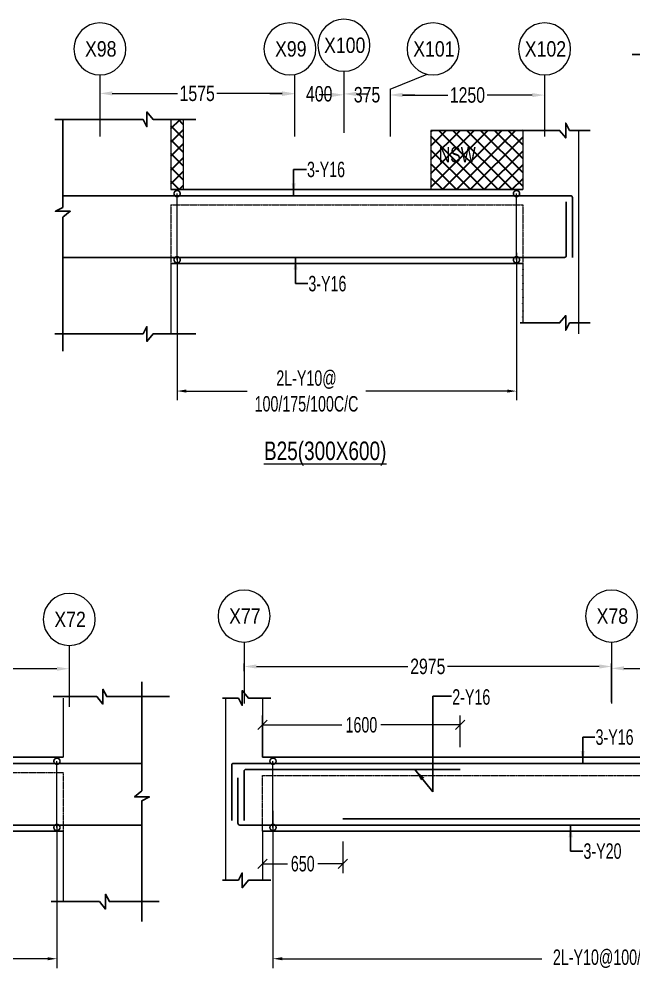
# Model space of a CAD drawing. Header units: millimetres. Extents: x -2697 to 288508, y -1308 to 60928.
# Drawn here: x 10747 to 15722, y 9338 to 17138 of the extents above; entities that cross this region are included whole.
import ezdxf
from ezdxf.enums import TextEntityAlignment as Align

# ---------------------------------------------------------------- set-up
doc = ezdxf.new("R2010")
doc.units = ezdxf.units.MM
doc.header["$LTSCALE"] = 100
for name, pattern in [('ACAD_ISO04W100', [30, 24, -3, 0, -3]), ('CONTINOUS', [0]), ('CONTINU', [0]), ('HIDDEN', [0.375, 0.25, -0.125])]:
    doc.linetypes.add(name, pattern=pattern)
doc.layers.get('Defpoints').update_dxf_attribs({"color": 1, "lineweight": 0})
for name, color, linetype in [('-S-ARROW', 253, 'Continuous'), ('-S-MISC', 8, 'Continuous'), ('-STR-BEAM', 7, 'CONTINU'), ('-STR-REINF', 3, 'Continuous'), ('-STR-TEXT', 6, 'Continuous')]:
    doc.layers.add(name, color=color, linetype=linetype)
for name, color, linetype, lineweight in [('-S-STIRUP', 11, 'Continuous', 9), ('-S-TEXT', 6, 'Continuous', 0), ('-STR-COLUMN', 5, 'HIDDEN', 13), ('-STR-RF-DIM', 252, 'CONTINOUS', 20), ('A-ANNO-GRID-LINE', 252, 'ACAD_ISO04W100', 20), ('A-ANNO-GRID-TEXT', 13, 'Continuous', 15), ('GRID DIM', 252, 'Continuous', 9), ('S-COL HATCH', 9, 'Continuous', 35), ('SEC TEXT', 9, 'Continuous', 18), ('SLAB LINE', 254, 'HIDDEN', 20)]:
    doc.layers.add(name, color=color, linetype=linetype, lineweight=lineweight)
doc.styles.add('BEAM-LS', font='romans.shx', dxfattribs={"width": 0.8})
doc.styles.add('Dim.s & Anno.(Misc.)', font='ARIALN.TTF')
doc.styles.add('SOBHA', font='swisscl.ttf', dxfattribs={"width": 0.9})
doc.styles.add('sobha.sed', font='swisscl.ttf')
doc.dimstyles.new('S-50', dxfattribs={"dimscale": 50, "dimtxt": 2.5, "dimasz": 2, "dimexe": 0.5, "dimexo": 0.25, "dimgap": 0.25, "dimtad": 0, "dimdec": 0, "dimrnd": 0.0005, "dimzin": 0, "dimdsep": 46, "dimtxsty": 'sobha.sed', "dimblk": 'OBLIQUE', "dimcen": 0.09, "dimclrd": 8, "dimclre": 8, "dimclrt": 6, "dimadec": 0, "dimazin": 0, "dimtfac": 1, "dimtdec": 0, "dimtofl": 0, "dimtmove": 2, "dimatfit": 3, "dimfxl": 0.18, "dimtolj": 1, "dimtzin": 0, "dimlwd": -1, "dimlwe": -1, "dimarcsym": 0})
doc.dimstyles.new('S-DIM50', dxfattribs={"dimscale": 50, "dimtxt": 2.5, "dimasz": 1.5, "dimexe": 1.5, "dimexo": 1, "dimgap": 0.5, "dimtad": 0, "dimdec": 0, "dimzin": 0, "dimdsep": 46, "dimtxsty": 'SOBHA', "dimcen": 0.09, "dimclrd": 256, "dimclre": 256, "dimclrt": 6, "dimadec": 5, "dimazin": 0, "dimtfac": 1, "dimtdec": 0, "dimtofl": 0, "dimtmove": 0, "dimatfit": 3, "dimfxl": 0.18, "dimtolj": 1, "dimtzin": 0, "dimlwd": -1, "dimlwe": -1, "dimarcsym": 0})
doc.dimstyles.new('STIRUP', dxfattribs={"dimscale": 50, "dimtxt": 2.5, "dimasz": 2.2, "dimexe": 0, "dimexo": 0, "dimgap": 0.5, "dimtad": 0, "dimdec": 0, "dimzin": 0, "dimdsep": 46, "dimtxsty": 'BEAM-LS', "dimblk": 'DOTSMALL', "dimcen": 0.09, "dimclrd": 256, "dimclre": 256, "dimclrt": 256, "dimadec": 5, "dimazin": 0, "dimtfac": 1, "dimtdec": 0, "dimtofl": 0, "dimtmove": 0, "dimatfit": 3, "dimldrblk": 'DOTSMALL', "dimfxl": 0, "dimfxlon": 1, "dimtolj": 1, "dimtzin": 0, "dimlwd": -1, "dimlwe": -1, "dimarcsym": 0})
pattern_1 = [(45, (-83878.65, -147513.79), (-56.1266, 56.1266), []), (135, (-83878.65, -147513.79), (-56.1266, -56.1266), [])]

# ---------------------------------------------------------------- blocks, each defined once
blk = doc.blocks.new('*D86')
at = {"layer": '-STR-RF-DIM', "transparency": 16777216}
for p, q in [((9345.4, 10608.3), (9345.4, 9449.7)), ((11051.9, 10600.3), (11051.9, 9449.7)), ((9420.4, 9524.7), (9594.5, 9524.7)), ((10976.9, 9524.7), (10552.9, 9524.7))]:
    blk.add_line(p, q, dxfattribs=at)
for points in [[(9420.4, 9537.2), (9420.4, 9512.2), (9345.4, 9524.7)], [(10976.9, 9537.2), (10976.9, 9512.2), (11051.9, 9524.7)]]:
    blk.add_solid(points, dxfattribs=at)
at = {"layer": 'Defpoints', "color": 0, "transparency": 16777216}
for p in [(9345.4, 10608.3, 0), (11051.9, 10600.3, 0), (11051.9, 9524.7)]:
    blk.add_point(p, dxfattribs=at)
at = {"layer": '-STR-RF-DIM', "color": 6, "transparency": 16777216, "insert": (10073.7, 9524.7), "char_height": 125, "attachment_point": 5, "style": 'SOBHA'}
blk.add_mtext('\\A1;2L-Y8@\\P100/125/100C/C', dxfattribs=at)
blk = doc.blocks.new('_DotSmall')
at = {"color": 0, "linetype": 'ByBlock', "const_width": 0.5}
blk.add_lwpolyline([(-0.0625, 0, 1), (0.0625, 0, 1)], format="xyb", close=True, dxfattribs=at)
blk = doc.blocks.new('*D88')
at = {"layer": '-S-STIRUP', "ltscale": 100, "transparency": 16777216}
blk.add_line((11051.9, 10588.6), (11051.9, 11125.3), dxfattribs=at)
at = {"layer": 'Defpoints', "color": 0, "linetype": 'CONTINU', "ltscale": 100, "transparency": 16777216}
for p in [(11051.9, 11125.3), (11051.9, 11125.3), (11051.9, 10588.6)]:
    blk.add_point(p, dxfattribs=at)
at = {"layer": '-S-STIRUP', "linetype": 'CONTINU', "ltscale": 100, "transparency": 16777216, "xscale": 100, "yscale": 100, "zscale": 100}
for p, rotation in [((11051.9, 11125.3), 90), ((11051.9, 10588.6), 270)]:
    blk.add_blockref('_DotSmall', p, dxfattribs=dict(at, rotation=rotation))
blk = doc.blocks.new('A-SYMB_Grid')
blk.add_circle((0, 0), 4.21)
at = {"style": 'Dim.s & Anno.(Misc.)'}
blk.add_attdef('GRID', text='', height=3, dxfattribs=at).set_placement((0, 0), align=Align.MIDDLE_CENTER)
blk = doc.blocks.new('*D135')
at = {"layer": 'Defpoints', "color": 0, "transparency": 16777216}
for p in [(9080.1, 11922.8, 0), (11151.8, 11922.8, 0), (11151.8, 11874.8)]:
    blk.add_point(p, dxfattribs=at)
at = {"layer": 'GRID DIM', "transparency": 16777216}
for p, q in [((9080.1, 11910.3), (9080.1, 11849.8)), ((9180.1, 11874.8), (9955.1, 11874.8)), ((11051.8, 11874.8), (10276.8, 11874.8)), ((11151.8, 11910.3), (11151.8, 11849.8))]:
    blk.add_line(p, q, dxfattribs=at)
for points in [[(9180.1, 11891.5), (9180.1, 11858.2), (9080.1, 11874.8)], [(11051.8, 11891.5), (11051.8, 11858.2), (11151.8, 11874.8)]]:
    blk.add_solid(points, dxfattribs=at)
at = {"layer": 'GRID DIM', "color": 13, "transparency": 16777216, "insert": (10115.9, 11874.8), "char_height": 125, "attachment_point": 5, "style": 'sobha.sed'}
blk.add_mtext('\\A1;2070', dxfattribs=at)
blk = doc.blocks.new('_Oblique')
at = {"color": 0, "linetype": 'ByBlock', "lineweight": -2}
blk.add_line((-0.5, -0.5), (0.5, 0.5), dxfattribs=at)
blk = doc.blocks.new('*D245')
at = {"layer": '-STR-RF-DIM', "transparency": 16777216}
for p, q in [((14772.6, 15245.9), (14772.6, 14050.1)), ((12025.1, 15200.7), (12025.1, 14050.1)), ((12100.1, 14125.1), (12593.3, 14125.1)), ((14697.6, 14125.1), (13551.7, 14125.1))]:
    blk.add_line(p, q, dxfattribs=at)
for points in [[(12100.1, 14137.6), (12100.1, 14112.6), (12025.1, 14125.1)], [(14697.6, 14137.6), (14697.6, 14112.6), (14772.6, 14125.1)]]:
    blk.add_solid(points, dxfattribs=at)
at = {"layer": 'Defpoints', "color": 0, "transparency": 16777216}
for p in [(14772.6, 15245.9, 178586.6), (12025.1, 15200.7, 0), (12025.1, 14125.1)]:
    blk.add_point(p, dxfattribs=at)
at = {"layer": '-STR-RF-DIM', "color": 6, "transparency": 16777216, "insert": (13072.5, 14125.1), "char_height": 125, "attachment_point": 5, "style": 'SOBHA'}
blk.add_mtext('\\A1;2L-Y10@\\P100/175/100C/C', dxfattribs=at)
blk = doc.blocks.new('*D246')
at = {"layer": '-S-STIRUP', "ltscale": 100, "transparency": 16777216}
blk.add_line((14772.6, 15189), (14772.6, 15725.2), dxfattribs=at)
at = {"layer": 'Defpoints', "color": 0, "linetype": 'CONTINU', "ltscale": 100, "transparency": 16777216}
for p in [(14772.6, 15725.2), (14772.6, 15725.2), (14772.6, 15189)]:
    blk.add_point(p, dxfattribs=at)
at = {"layer": '-S-STIRUP', "linetype": 'CONTINU', "ltscale": 100, "transparency": 16777216, "xscale": 100, "yscale": 100, "zscale": 100}
for p, rotation in [((14772.6, 15725.2), 90), ((14772.6, 15189), 270)]:
    blk.add_blockref('_DotSmall', p, dxfattribs=dict(at, rotation=rotation))
blk = doc.blocks.new('*D247')
at = {"layer": '-S-STIRUP', "ltscale": 100, "transparency": 16777216}
blk.add_line((12025.1, 15189), (12025.1, 15725.2), dxfattribs=at)
at = {"layer": 'Defpoints', "color": 0, "linetype": 'CONTINU', "ltscale": 100, "transparency": 16777216}
for p in [(12025.1, 15725.2), (12025.1, 15725.2), (12025.1, 15189)]:
    blk.add_point(p, dxfattribs=at)
at = {"layer": '-S-STIRUP', "linetype": 'CONTINU', "ltscale": 100, "transparency": 16777216, "xscale": 100, "yscale": 100, "zscale": 100}
for p, rotation in [((12025.1, 15725.2), 90), ((12025.1, 15189), 270)]:
    blk.add_blockref('_DotSmall', p, dxfattribs=dict(at, rotation=rotation))
blk = doc.blocks.new('*D248')
at = {"layer": 'Defpoints', "color": 0, "transparency": 16777216}
for p in [(11400.1, 16579.6, 0), (12975.1, 16579.6, 0), (12975.1, 16537.1)]:
    blk.add_point(p, dxfattribs=at)
at = {"layer": 'GRID DIM', "transparency": 16777216}
for p, q in [((11400.1, 16567.1), (11400.1, 16512.1)), ((11500.1, 16537.1), (12028.4, 16537.1)), ((12875.1, 16537.1), (12346.9, 16537.1)), ((12975.1, 16567.1), (12975.1, 16512.1))]:
    blk.add_line(p, q, dxfattribs=at)
for points in [[(11500.1, 16553.7), (11500.1, 16520.4), (11400.1, 16537.1)], [(12875.1, 16553.7), (12875.1, 16520.4), (12975.1, 16537.1)]]:
    blk.add_solid(points, dxfattribs=at)
at = {"layer": 'GRID DIM', "color": 13, "transparency": 16777216, "insert": (12187.6, 16537.1), "char_height": 125, "attachment_point": 5, "style": 'sobha.sed'}
blk.add_mtext('\\A1;1575', dxfattribs=at)
blk = doc.blocks.new('*D249')
at = {"layer": 'Defpoints', "color": 0, "transparency": 16777216}
for p in [(12975.1, 16537.1), (13375.1, 16537.1, 0), (13375.1, 16533.2)]:
    blk.add_point(p, dxfattribs=at)
at = {"layer": 'GRID DIM', "transparency": 16777216}
for p, q in [((12875.1, 16533.2), (12775.1, 16533.2)), ((12975.1, 16524.6), (12975.1, 16508.2)), ((13375.1, 16524.6), (13375.1, 16508.2)), ((13475.1, 16533.2), (13575.1, 16533.2))]:
    blk.add_line(p, q, dxfattribs=at)
for points in [[(12875.1, 16549.9), (12875.1, 16516.5), (12975.1, 16533.2)], [(13475.1, 16549.9), (13475.1, 16516.5), (13375.1, 16533.2)]]:
    blk.add_solid(points, dxfattribs=at)
at = {"layer": 'GRID DIM', "color": 13, "transparency": 16777216, "insert": (13175.1, 16533.2), "char_height": 125, "attachment_point": 5, "style": 'sobha.sed'}
blk.add_mtext('\\A1;400', dxfattribs=at)
blk = doc.blocks.new('*D250')
at = {"layer": 'Defpoints', "color": 0, "transparency": 16777216}
for p in [(13375.1, 16533.2), (13750.1, 16533.2, 0), (13750.1, 16525.7)]:
    blk.add_point(p, dxfattribs=at)
at = {"layer": 'GRID DIM', "transparency": 16777216}
for p, q in [((13275.1, 16525.7), (13175.1, 16525.7)), ((13375.1, 16520.7), (13375.1, 16500.7)), ((13750.1, 16520.7), (13750.1, 16500.7)), ((13850.1, 16525.7), (13950.1, 16525.7))]:
    blk.add_line(p, q, dxfattribs=at)
for points in [[(13275.1, 16542.3), (13275.1, 16509), (13375.1, 16525.7)], [(13850.1, 16542.3), (13850.1, 16509), (13750.1, 16525.7)]]:
    blk.add_solid(points, dxfattribs=at)
at = {"layer": 'GRID DIM', "color": 13, "transparency": 16777216, "insert": (13562.6, 16525.7), "char_height": 125, "attachment_point": 5, "style": 'sobha.sed'}
blk.add_mtext('\\A1;375', dxfattribs=at)
blk = doc.blocks.new('*D251')
at = {"layer": 'Defpoints', "color": 0, "transparency": 16777216}
for p in [(13750.1, 16525.7), (15000.1, 16525.7, 0), (15000.1, 16523.6)]:
    blk.add_point(p, dxfattribs=at)
at = {"layer": 'GRID DIM', "transparency": 16777216}
for p, q in [((13750.1, 16513.2), (13750.1, 16498.6)), ((13850.1, 16523.6), (14215.7, 16523.6)), ((14900.1, 16523.6), (14534.5, 16523.6)), ((15000.1, 16513.2), (15000.1, 16498.6))]:
    blk.add_line(p, q, dxfattribs=at)
for points in [[(13850.1, 16540.3), (13850.1, 16506.9), (13750.1, 16523.6)], [(14900.1, 16540.3), (14900.1, 16506.9), (15000.1, 16523.6)]]:
    blk.add_solid(points, dxfattribs=at)
at = {"layer": 'GRID DIM', "color": 13, "transparency": 16777216, "insert": (14375.1, 16523.6), "char_height": 125, "attachment_point": 5, "style": 'sobha.sed'}
blk.add_mtext('\\A1;1250', dxfattribs=at)
blk = doc.blocks.new('*D490')
at = {"layer": '-S-STIRUP', "ltscale": 100, "transparency": 16777216}
blk.add_line((12801.2, 10588.6), (12801.2, 11125.3), dxfattribs=at)
at = {"layer": 'Defpoints', "color": 0, "linetype": 'CONTINU', "ltscale": 100, "transparency": 16777216}
for p in [(12801.2, 11125.3), (12801.2, 11125.3), (12801.2, 10588.6)]:
    blk.add_point(p, dxfattribs=at)
at = {"layer": '-S-STIRUP', "linetype": 'CONTINU', "ltscale": 100, "transparency": 16777216, "xscale": 100, "yscale": 100, "zscale": 100}
for p, rotation in [((12801.2, 11125.3), 90), ((12801.2, 10588.6), 270)]:
    blk.add_blockref('_DotSmall', p, dxfattribs=dict(at, rotation=rotation))
blk = doc.blocks.new('*D491')
at = {"layer": '-STR-RF-DIM', "transparency": 16777216}
for p, q in [((12801.2, 10722.9), (12801.2, 9449.7)), ((18916.8, 10608.3), (18916.8, 9449.7)), ((12876.2, 9524.7), (14977, 9524.7)), ((18841.8, 9524.7), (16486.7, 9524.7))]:
    blk.add_line(p, q, dxfattribs=at)
for points in [[(12876.2, 9537.2), (12876.2, 9512.2), (12801.2, 9524.7)], [(18841.8, 9537.2), (18841.8, 9512.2), (18916.8, 9524.7)]]:
    blk.add_solid(points, dxfattribs=at)
at = {"layer": 'Defpoints', "color": 0, "transparency": 16777216}
for p in [(12801.2, 10722.9, 0), (18916.8, 10608.3, -178586.6), (12801.2, 9524.7)]:
    blk.add_point(p, dxfattribs=at)
at = {"layer": '-STR-RF-DIM', "color": 6, "transparency": 16777216, "insert": (15731.9, 9524.7), "char_height": 125, "width": 532.126, "attachment_point": 5, "style": 'SOBHA'}
blk.add_mtext('\\A1;2L-Y10@100/150/100C/C', dxfattribs=at)
blk = doc.blocks.new('*D671')
at = {"layer": 'Defpoints', "color": 0, "transparency": 16777216}
for p in [(15541.8, 11893), (12566.8, 11841.8, 0), (15541.8, 11841.8, 0)]:
    blk.add_point(p, dxfattribs=at)
at = {"layer": 'GRID DIM', "transparency": 16777216}
for p, q in [((12566.8, 11854.3), (12566.8, 11918)), ((12666.8, 11893), (13893.7, 11893)), ((15441.8, 11893), (14215, 11893)), ((15541.8, 11854.3), (15541.8, 11918))]:
    blk.add_line(p, q, dxfattribs=at)
for points in [[(12666.8, 11909.7), (12666.8, 11876.3), (12566.8, 11893)], [(15441.8, 11909.7), (15441.8, 11876.3), (15541.8, 11893)]]:
    blk.add_solid(points, dxfattribs=at)
at = {"layer": 'GRID DIM', "color": 13, "transparency": 16777216, "insert": (14054.3, 11893), "char_height": 125, "attachment_point": 5, "style": 'sobha.sed'}
blk.add_mtext('\\A1;2975', dxfattribs=at)
blk = doc.blocks.new('*D672')
at = {"layer": 'Defpoints', "color": 0, "transparency": 16777216}
for p in [(17041.8, 11878), (15541.8, 11592.3, 0), (17041.8, 11592.3, 0)]:
    blk.add_point(p, dxfattribs=at)
at = {"layer": 'GRID DIM', "transparency": 16777216}
for p, q in [((15541.8, 11604.8), (15541.8, 11903)), ((15641.8, 11878), (16132.4, 11878)), ((16941.8, 11878), (16451.2, 11878)), ((17041.8, 11604.8), (17041.8, 11903))]:
    blk.add_line(p, q, dxfattribs=at)
for points in [[(15641.8, 11894.7), (15641.8, 11861.3), (15541.8, 11878)], [(16941.8, 11894.7), (16941.8, 11861.3), (17041.8, 11878)]]:
    blk.add_solid(points, dxfattribs=at)
at = {"layer": 'GRID DIM', "color": 13, "transparency": 16777216, "insert": (16291.8, 11878), "char_height": 125, "attachment_point": 5, "style": 'sobha.sed'}
blk.add_mtext('\\A1;1500', dxfattribs=at)
blk = doc.blocks.new('*D744')
at = {"layer": '-STR-RF-DIM', "transparency": 16777216}
for p, q in [((12716.8, 11158.3), (12716.8, 11494.7)), ((14317.2, 11238.3), (14317.2, 11494.7)), ((12716.8, 11419.7), (13359.8, 11419.7)), ((14317.2, 11419.7), (13674.2, 11419.7))]:
    blk.add_line(p, q, dxfattribs=at)
at = {"layer": 'Defpoints', "color": 0, "transparency": 16777216}
for p in [(14317.2, 11419.7), (14317.2, 11238.3, 0), (12716.8, 11158.3, 0)]:
    blk.add_point(p, dxfattribs=at)
at = {"layer": '-STR-RF-DIM', "transparency": 16777216, "xscale": 75, "yscale": 75, "zscale": 75, "rotation": 180}
blk.add_blockref('_Oblique', (12716.8, 11419.7), dxfattribs=at)
at = {"layer": '-STR-RF-DIM', "transparency": 16777216, "xscale": 75, "yscale": 75, "zscale": 75}
blk.add_blockref('_Oblique', (14317.2, 11419.7), dxfattribs=at)
at = {"layer": '-STR-RF-DIM', "color": 6, "transparency": 16777216, "insert": (13517, 11419.7), "char_height": 125, "attachment_point": 5, "style": 'SOBHA'}
blk.add_mtext('\\A1;1600', dxfattribs=at)
blk = doc.blocks.new('*D745')
at = {"layer": '-STR-RF-DIM', "transparency": 16777216}
for p, q in [((12716.8, 10555.6), (12716.8, 10219.2)), ((13367.2, 10475.6), (13367.2, 10219.2)), ((12716.8, 10294.2), (12918.5, 10294.2)), ((13367.2, 10294.2), (13165.5, 10294.2))]:
    blk.add_line(p, q, dxfattribs=at)
at = {"layer": 'Defpoints', "color": 0, "transparency": 16777216}
for p in [(12716.8, 10555.6, 0), (13367.2, 10475.6, 0), (13367.2, 10294.2)]:
    blk.add_point(p, dxfattribs=at)
at = {"layer": '-STR-RF-DIM', "transparency": 16777216, "xscale": 75, "yscale": 75, "zscale": 75, "rotation": 180}
blk.add_blockref('_Oblique', (12716.8, 10294.2), dxfattribs=at)
at = {"layer": '-STR-RF-DIM', "transparency": 16777216, "xscale": 75, "yscale": 75, "zscale": 75}
blk.add_blockref('_Oblique', (13367.2, 10294.2), dxfattribs=at)
at = {"layer": '-STR-RF-DIM', "color": 6, "transparency": 16777216, "insert": (13042, 10294.2), "char_height": 125, "attachment_point": 5, "style": 'SOBHA'}
blk.add_mtext('\\A1;650', dxfattribs=at)

msp = doc.modelspace()

# ---------------------------------------------------------------- hatches: boundary and pattern name
at = {"layer": 'S-COL HATCH'}
h = msp.add_hatch(dxfattribs=at)
h.set_pattern_fill('ANSI37', color=8, scale=25)
h.set_pattern_definition(pattern_1)
h.paths.add_polyline_path([(11975.09, 15758.21), (12075.09, 15758.21), (12075.09, 16326.4), (11975.09, 16326.4)])
h = msp.add_hatch(dxfattribs=at)
h.set_pattern_fill('ANSI37', color=8, scale=25)
h.set_pattern_definition(pattern_1)
h.paths.add_polyline_path([(14822.42, 16237.31), (14080.09, 16237.31), (14080.09, 15758.21), (14822.42, 15758.21)])
h.paths.add_polyline_path([(14825.09, 15158.71), (14822.42, 15158.71), (14822.42, 14676.9), (14825.09, 14676.9)])

# ---------------------------------------------------------------- linework, layer by layer
at = {"layer": '-S-MISC', "linetype": 'ByBlock', "ltscale": 1000, "elevation": 0}
for points in [[(15707.54, 16853.14), (15915.82, 16853.14), (15946.69, 16912.8), (15946.69, 16792.64), (15996.54, 16853.14), (16197.19, 16853.14)], [(11036.35, 16326.4), (11749.05, 16326.4), (11779.92, 16266.74), (11779.92, 16386.91), (11829.77, 16326.4), (12175.87, 16326.4)], [(11099.35, 16326.4), (11099.35, 15613.7), (11039.69, 15582.83), (11159.86, 15582.83), (11099.35, 15532.98), (11099.35, 14447.21)], [(15368.9, 16237.31), (15202.43, 16237.31), (15171.57, 16296.97), (15171.57, 16176.8), (15121.71, 16237.31), (14080.09, 16237.31)], [(15368.9, 14676.9), (15202.43, 14676.9), (15171.57, 14617.24), (15171.57, 14737.41), (15121.71, 14676.9), (14802.92, 14676.9)], [(11036.35, 14587.81), (11749.05, 14587.81), (11779.92, 14647.47), (11779.92, 14527.3), (11829.77, 14587.81), (12175.87, 14587.81)], [(11962, 11648.66), (11454.92, 11648.66), (11424.06, 11708.31), (11424.06, 11588.15), (11374.2, 11648.66), (11021.51, 11648.66)], [(11740.59, 9827.09), (11740.59, 10805.71), (11800.25, 10836.58), (11680.09, 10836.58), (11740.59, 10886.43), (11740.59, 11768.45)], [(12391.62, 11637.37), (12521.35, 11637.37), (12552.22, 11577.71), (12552.22, 11697.88), (12602.07, 11637.37), (12782.75, 11637.37)], [(12391.62, 10160.56), (12521.35, 10160.56), (12552.22, 10220.22), (12552.22, 10100.05), (12602.07, 10160.56), (12782.75, 10160.56)], [(11879.49, 9987.37), (11476.41, 9987.37), (11445.54, 10047.03), (11445.54, 9926.87), (11395.69, 9987.37), (11006.01, 9987.37)]]:
    msp.add_lwpolyline(points, dxfattribs=at)
at = {"layer": '-STR-BEAM'}
for p, q in [((11975.09, 15758.21, 0), (14822.42, 15758.21, 0)), ((11975.09, 15158.71, 0), (14822.42, 15158.71, 0)), ((11101.86, 11158.27, 0), (9301.86, 11158.27, 0)), ((12716.79, 11158.27, 0), (18916.79, 11158.27, 0)), ((11101.86, 10558.27, 0), (9301.86, 10558.27, 0)), ((12716.79, 10558.27, 0), (18916.79, 10558.27, 0))]:
    msp.add_line(p, q, dxfattribs=at)
at = {"layer": '-STR-COLUMN', "linetype": 'Continuous', "ltscale": 10}
for p, q in [((11975.09, 16326.4, 0), (11975.09, 15758.21, 0)), ((12075.09, 16326.4, 0), (12075.09, 15758.21, 0)), ((14080.09, 16237.31, 0), (14080.09, 15758.21, 0)), ((14822.42, 16237.31, 0), (14822.42, 15758.21, 0)), ((15275.09, 16237.31, 0), (15275.09, 14587.81, 0)), ((11975.09, 15158.71, 0), (11975.09, 14587.81, 0)), ((14822.42, 15158.71, 0), (14822.42, 14676.9, 0)), ((11101.86, 11637.37, 0), (11101.86, 11158.27, 0)), ((12416.79, 11637.37, 0), (12416.79, 10158.2, 0)), ((12716.79, 11637.37, 0), (12716.79, 11158.27, 0)), ((11101.86, 10558.27, 0), (11101.86, 9987.37, 0)), ((12716.79, 10558.27, 0), (12716.79, 10158.2, 0))]:
    msp.add_line(p, q, dxfattribs=at)
at = {"layer": '-STR-REINF', "ltscale": 10}
for p, q in [((11099.35, 15708.21, 0), (15210.09, 15708.21, 0)), ((15225.09, 15693.21, 0), (15225.09, 15208.05, 0)), ((15175.09, 15658.21, 0), (15175.09, 15223.71, 0)), ((15160.09, 15208.71, 0), (11099.35, 15208.71, 0)), ((11740.59, 11108.27, 0), (8916.86, 11108.27, 0)), ((12466.79, 11093.27, 0), (12466.79, 10643.74, 0)), ((12481.79, 11108.27, 0), (22987.06, 11108.27, 0)), ((12566.79, 11043.27, 0), (12566.79, 10644.59, 0)), ((12581.79, 11058.27, 0), (14317.18, 11058.27, 0)), ((12516.79, 10989.5, 0), (12516.79, 10623.27, 0)), ((8966.86, 10608.27, 0), (11740.59, 10608.27, 0)), ((23169.05, 10608.27, 0), (12531.79, 10608.27, 0)), ((17966.41, 10658.27, 0), (13367.17, 10658.27, 0))]:
    msp.add_line(p, q, dxfattribs=at)
for centre, start, end in [((15210.09, 15693.21, 0), 0, 90), ((15160.09, 15223.71, 0), 270, 0), ((12481.79, 11093.27, 0), 90, 180), ((12581.79, 11043.27, 0), 90, 180), ((12531.79, 10623.27, 0), 180, 270)]:
    msp.add_arc(centre, 15, start, end, dxfattribs=at)
at = {"layer": 'A-ANNO-GRID-LINE', "ltscale": 40}
for p, q in [((13375.12, 16716.89, 0), (13375.12, 16218.05, 0)), ((13750.12, 16571.89, 0), (14050.39, 16692.45, 0)), ((11400.12, 16687.21, 0), (11400.12, 16188.37, 0)), ((12975.12, 16687.21, 0), (12975.12, 16188.37, 0)), ((15000.12, 16687.21, 0), (15000.12, 16188.37, 0)), ((13750.12, 16571.89, 0), (13750.12, 16188.37, 0)), ((12566.82, 12091.17, 0), (12566.82, 11592.33, 0)), ((15541.82, 12091.17, 0), (15541.82, 11592.33, 0)), ((11151.85, 12063.82, 0), (11151.85, 11564.98, 0))]:
    msp.add_line(p, q, dxfattribs=at)
at = {"layer": 'SLAB LINE', "color": 9, "linetype": 'HIDDEN', "ltscale": 0.1}
for p, q in [((11975.09, 15633.21, 0), (14822.42, 15633.21, 0)), ((11975.09, 15633.21, 0), (11975.09, 15158.71, 0)), ((14822.42, 15633.21, 0), (14822.42, 15158.71, 0)), ((9301.86, 11033.52, 0), (11101.86, 11033.52, 0)), ((11101.86, 11033.52, 0), (11101.86, 10558.27, 0)), ((12716.79, 11008.52, 0), (18916.79, 11008.52, 0)), ((12716.79, 10558.27, 0), (12716.79, 11008.52, 0))]:
    msp.add_line(p, q, dxfattribs=at)

# ---------------------------------------------------------------- block references
at = {"layer": 'A-ANNO-GRID-TEXT'}
ref = msp.add_blockref('A-SYMB_Grid', (11400.12, 16897.84, 0), dxfattribs=dict(at, xscale=-50, yscale=50, zscale=50))
ref.add_attrib('GRID', 'X98', dxfattribs={"layer": '0', "height": 125, "style": 'Dim.s & Anno.(Misc.)'}).set_placement((11406.78, 16897.84, 0), align=Align.MIDDLE_CENTER)
ref = msp.add_blockref('A-SYMB_Grid', (12938.54, 16897.84, 0), dxfattribs=dict(at, xscale=-50, yscale=50, zscale=50))
ref.add_attrib('GRID', 'X99', dxfattribs={"layer": '0', "height": 125, "style": 'Dim.s & Anno.(Misc.)'}).set_placement((12945.19, 16897.84, 0), align=Align.MIDDLE_CENTER)
ref = msp.add_blockref('A-SYMB_Grid', (13375.12, 16927.52, 0), dxfattribs=dict(at, xscale=-50, yscale=50, zscale=50))
ref.add_attrib('GRID', 'X100', dxfattribs={"layer": '0', "height": 125, "style": 'Dim.s & Anno.(Misc.)'}).set_placement((13381.78, 16927.52, 0), align=Align.MIDDLE_CENTER)
ref = msp.add_blockref('A-SYMB_Grid', (14097.06, 16897.84, 0), dxfattribs=dict(at, xscale=-50, yscale=50, zscale=50))
ref.add_attrib('GRID', 'X101', dxfattribs={"layer": '0', "height": 125, "style": 'Dim.s & Anno.(Misc.)'}).set_placement((14103.71, 16897.84, 0), align=Align.MIDDLE_CENTER)
ref = msp.add_blockref('A-SYMB_Grid', (15000.12, 16897.84, 0), dxfattribs=dict(at, xscale=-50, yscale=50, zscale=50))
ref.add_attrib('GRID', 'X102', dxfattribs={"layer": '0', "height": 125, "style": 'Dim.s & Anno.(Misc.)'}).set_placement((15006.78, 16897.84, 0), align=Align.MIDDLE_CENTER)
ref = msp.add_blockref('A-SYMB_Grid', (11151.85, 12274.45, 0), dxfattribs=dict(at, xscale=-50, yscale=50, zscale=50))
ref.add_attrib('GRID', 'X72', dxfattribs={"layer": '0', "height": 125, "style": 'Dim.s & Anno.(Misc.)'}).set_placement((11158.5, 12274.45, 0), align=Align.MIDDLE_CENTER)
ref = msp.add_blockref('A-SYMB_Grid', (12566.82, 12301.8, 0), dxfattribs=dict(at, xscale=-50, yscale=50, zscale=50))
ref.add_attrib('GRID', 'X77', dxfattribs={"layer": '0', "height": 125, "style": 'Dim.s & Anno.(Misc.)'}).set_placement((12573.47, 12301.8, 0), align=Align.MIDDLE_CENTER)
ref = msp.add_blockref('A-SYMB_Grid', (15541.82, 12301.8, 0), dxfattribs=dict(at, xscale=-50, yscale=50, zscale=50))
ref.add_attrib('GRID', 'X78', dxfattribs={"layer": '0', "height": 125, "style": 'Dim.s & Anno.(Misc.)'}).set_placement((15548.47, 12301.8, 0), align=Align.MIDDLE_CENTER)

# ---------------------------------------------------------------- texts
at = {"layer": '-S-TEXT', "color": 6, "style": 'sobha.sed'}
msp.add_text('NSW', height=125, dxfattribs=at).set_placement((14143.35, 15978.12, 178586.59))
at = {"layer": '-STR-TEXT', "color": 6, "char_height": 125, "style": 'SOBHA'}
for s, insert, attachment_point in [('\\A1;3-Y16', (13076.68, 15983.49, 0), 1), ('\\A1;3-Y16', (13087.85, 15058.44, 0), 1), ('\\A1;2-Y16', (14252.54, 11581.84, 0), 7), ('\\A1;3-Y16', (15412.59, 11383.55, 0), 1), ('\\A1;3-Y20', (15314.81, 10333, 0), 7)]:
    msp.add_mtext(s, dxfattribs=dict(at, insert=insert, attachment_point=attachment_point))
at = {"layer": 'SEC TEXT', "color": 1, "linetype": 'ByBlock', "style": 'sobha.sed'}
msp.add_text('%%UB25(300X600)', height=150, rotation=0.010721, dxfattribs=at).set_placement((12728.01, 13565.84))

# ---------------------------------------------------------------- dimensions: what is measured, and where the dimension line sits
at = {"layer": '-S-STIRUP', "linetype": 'CONTINU', "ltscale": 100}
for base, p1, p2, picture, middle in [((12025.09, 15725.21, 0), (12025.09, 15189, 0), (12025.09, 15725.21, 0), '*D247', (12025.09, 15457.1, 0)), ((14772.57, 15725.21, 178586.59), (14772.57, 15189, 178586.59), (14772.57, 15725.21, 178586.59), '*D246', (14772.57, 15457.1, 178586.59)), ((11051.86, 11125.27, 0), (11051.86, 10588.56, 0), (11051.86, 11125.27, 0), '*D88', (11051.86, 10856.92, 0)), ((12801.18, 11125.27, 178586.59), (12801.18, 10588.56, 178586.59), (12801.18, 11125.27, 178586.59), '*D490', (12801.18, 10856.92, 178586.59))]:
    dim = msp.add_linear_dim(base=base, p1=p1, p2=p2, angle=90, text=' ', dimstyle='STIRUP', override={"dimasz": 2}, dxfattribs=at)
    dim.commit()
    dim.dimension.update_dxf_attribs({"geometry": picture, "text_midpoint": middle})
at = {"layer": '-STR-RF-DIM'}
for base, p1, p2, text, picture, middle in [((12025.09, 14125.13), (14772.57, 15245.94, 178586.59), (12025.09, 15200.71, 0), '2L-Y10@\\P100/175/100C/C', '*D245', (13072.49, 14125.13)), ((12801.18, 9524.69, 178586.59), (18916.79, 10608.27, 0), (12801.18, 10722.89, 178586.59), '2L-Y10@100/150/100C/C', '*D491', (15731.86, 9524.69, 178586.59))]:
    dim = msp.add_linear_dim(base=base, p1=p1, p2=p2, angle=180, text=text, dimstyle='S-DIM50', override={"dimscale": 1, "dimtxt": 125, "dimasz": 75, "dimexe": 75, "dimexo": 0, "dimgap": 25, "dimsah": 1, "dimcen": 4.5, "dimfxl": 75}, dxfattribs=at)
    dim.commit()
    dim.dimension.update_dxf_attribs({"geometry": picture, "text_midpoint": middle, "dimtype": 160})
dim = msp.add_linear_dim(base=(14317.18, 11419.67, 0), p1=(12716.79, 11158.27, 0), p2=(14317.18, 11238.27, 0), angle=0, dimstyle='S-DIM50', override={"dimscale": 1, "dimtxt": 125, "dimasz": 75, "dimexe": 75, "dimexo": 0, "dimgap": 25, "dimblk1": 'Oblique', "dimblk2": 'Oblique', "dimsah": 1, "dimcen": 4.5, "dimfxl": 75}, dxfattribs=at)
dim.commit()
dim.dimension.update_dxf_attribs({"geometry": '*D744', "text_midpoint": (13516.98, 11419.67, 0)})
dim = msp.add_linear_dim(base=(11051.86, 9524.69, 0), p1=(9345.36, 10608.27, 0), p2=(11051.86, 10600.27, 0), text='2L-Y8@\\P100/125/100C/C', dimstyle='S-DIM50', override={"dimscale": 1, "dimtxt": 125, "dimasz": 75, "dimexe": 75, "dimexo": 0, "dimgap": 25, "dimsah": 1, "dimcen": 4.5, "dimfxl": 75}, dxfattribs=at)
dim.commit()
dim.dimension.update_dxf_attribs({"geometry": '*D86', "text_midpoint": (10073.68, 9524.69, 0), "dimtype": 160})
dim = msp.add_linear_dim(base=(13367.17, 10294.16, 0), p1=(12716.79, 10555.56, 0), p2=(13367.17, 10475.56, 0), dimstyle='S-DIM50', override={"dimscale": 1, "dimtxt": 125, "dimasz": 75, "dimexe": 75, "dimexo": 0, "dimgap": 25, "dimblk1": 'Oblique', "dimblk2": 'Oblique', "dimsah": 1, "dimcen": 4.5, "dimfxl": 75}, dxfattribs=at)
dim.commit()
dim.dimension.update_dxf_attribs({"geometry": '*D745', "text_midpoint": (13041.98, 10294.16, 0)})
at = {"layer": 'GRID DIM'}
for base, p1, p2, override, picture, middle in [((12975.12, 16537.08, 0), (11400.12, 16579.62, 0), (12975.12, 16579.62, 0), {"dimsah": 1, "dimclrd": 256, "dimclre": 256, "dimclrt": 13, "dimtmove": 1}, '*D248', (12187.62, 16537.08, 0)), ((13375.12, 16533.21, 0), (12975.12, 16537.08, 0), (13375.12, 16537.08, 0), {"dimsah": 1, "dimclrd": 256, "dimclre": 256, "dimclrt": 13, "dimtmove": 1}, '*D249', (13175.12, 16533.21, 0)), ((13750.12, 16525.66, 0), (13375.12, 16533.21, 0), (13750.12, 16533.21, 0), {"dimsah": 1, "dimclrd": 256, "dimclre": 256, "dimclrt": 13, "dimtmove": 1}, '*D250', (13562.62, 16525.66, 0)), ((15000.12, 16523.59, 0), (13750.12, 16525.66, 0), (15000.12, 16525.66, 0), {"dimsah": 1, "dimclrd": 256, "dimclre": 256, "dimclrt": 13, "dimtmove": 1}, '*D251', (14375.12, 16523.59, 0)), ((11151.85, 11874.83, 0), (9080.05, 11922.83, 0), (11151.85, 11922.83, 0), {"dimrnd": 5, "dimsah": 1, "dimclrd": 256, "dimclre": 256, "dimclrt": 13}, '*D135', (10115.95, 11874.83, 0)), ((15541.82, 11893), (12566.82, 11841.75, 0), (15541.82, 11841.75, 0), {"dimrnd": 5, "dimsah": 1, "dimclrd": 256, "dimclre": 256, "dimclrt": 13}, '*D671', (14054.32, 11893)), ((17041.82, 11878), (15541.82, 11592.33, 0), (17041.82, 11592.33, 0), {"dimrnd": 5, "dimsah": 1, "dimclrd": 256, "dimclre": 256, "dimclrt": 13}, '*D672', (16291.82, 11878))]:
    dim = msp.add_linear_dim(base=base, p1=p1, p2=p2, dimstyle='S-50', override=override, dxfattribs=at)
    dim.commit()
    dim.dimension.update_dxf_attribs({"geometry": picture, "text_midpoint": middle})

# ---------------------------------------------------------------- leaders
at = {"layer": '-S-ARROW'}
for points in [[(12968.35, 15708.21), (12968.35, 15920.99), (13071.68, 15920.99)], [(12983.81, 15208.71), (12983.81, 14995.94), (13082.85, 14995.94)]]:
    msp.add_leader(points, dimstyle='S-50', override={"dimasz": 2, "dimgap": 0.1, "dimtad": 0}, dxfattribs=at)
at = {"layer": '-S-ARROW', "annotation_type": 0, "has_hookline": 1, "hookline_direction": 1}
for points, text_width in [([(13950, 11058.27, 0), (14096.13, 10877.59, 0), (14096.13, 11651.34, 0), (14247.54, 11651.83, 0)], 318.18), ([(15308.55, 11108.27, 0), (15308.55, 11321.05, 0), (15407.59, 11321.05, 0)], 318.41), ([(15210.77, 10608.27, 0), (15210.77, 10395.5, 0), (15309.81, 10395.5, 0)], 318.41)]:
    msp.add_leader(points, dimstyle='S-50', override={"dimasz": 2, "dimgap": 0.1, "dimtad": 0}, dxfattribs=dict(at, text_width=text_width))

doc.saveas('drawing.dxf')
